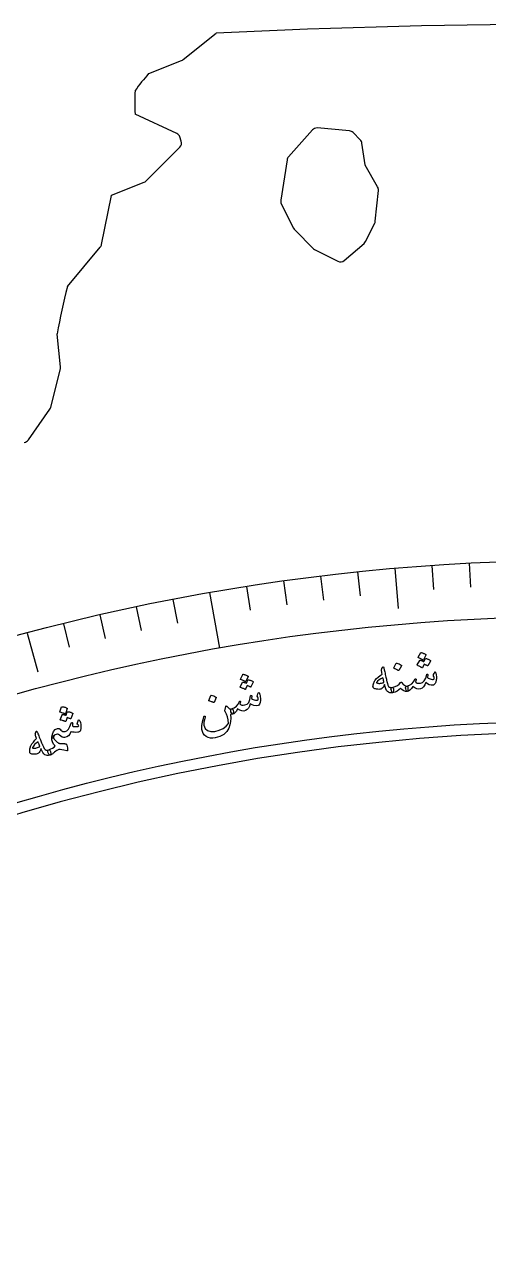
# Model space of a CAD drawing. Header units: millimetres. Extents: x -56 to 56, y -56 to 69.
# Drawn here: x -14.37 to -2.39, y 37.7 to 69.05 of the extents above; entities that cross this region are included whole.
import ezdxf

# ---------------------------------------------------------------- set-up
doc = ezdxf.new("R2010")
doc.units = ezdxf.units.MM
for name, color, linetype in [('CUT_INNER', 6, 'Continuous'), ('CUT_OUTER', 1, 'Continuous'), ('ENGRAVE', 7, 'Continuous'), ('ENGRAVE_FINE', 8, 'Continuous'), ('TEXT', 5, 'Continuous')]:
    doc.layers.add(name, color=color, linetype=linetype)

msp = doc.modelspace()

# ---------------------------------------------------------------- linework, layer by layer
at = {"layer": 'CUT_INNER'}
for points in [[(-6.9367, 66.3231), (-7.5552, 65.6274)], [(-5.981, 66.2975), (-6.8111, 66.3728)], [(-5.7007, 66.0659), (-5.8884, 66.254)], [(-5.5776, 65.4201), (-5.5783, 65.4236), (-5.6584, 65.9812)], [(-7.5914, 65.5506), (-7.7522, 64.5072)], [(-5.2529, 64.8506), (-5.576, 65.417), (-5.5776, 65.4201)], [(-5.3136, 63.964), (-5.234, 64.7614)], [(-7.7381, 64.4172), (-7.4212, 63.784)], [(-7.3932, 63.7451), (-6.9036, 63.2556)], [(-5.5642, 63.4403), (-5.3287, 63.9119)], [(-6.1132, 62.9541), (-5.6008, 63.3935)], [(-6.8647, 63.2275), (-6.2779, 62.9339)]]:
    msp.add_lwpolyline(points, dxfattribs=at)
for centre, radius, start, end in [((-6.8246, 66.2234), 0.15, 84.81155, 138.36143), ((-5.9946, 66.1481), 0.15, 44.93924, 84.81155), ((-5.8068, 65.9599), 0.15, 8.17385, 44.93924), ((-7.4431, 65.5278), 0.15, 138.36143, 171.23909), ((-5.3832, 64.7763), 0.15, 354.29662, 29.70003), ((-7.6039, 64.4843), 0.15, 171.23909, 206.58328), ((-5.4629, 63.9789), 0.15, 333.45926, 354.29662), ((-7.2871, 63.8512), 0.15, 206.58328, 225), ((-5.6984, 63.5073), 0.15, 310.60986, 333.45926), ((-6.7976, 63.3616), 0.15, 225, 243.41672), ((-6.2108, 63.068), 0.15, 243.41672, 310.60986), ((0.0002, -0.0002), 50.7824, 92.30528, 30.23463)]:
    msp.add_arc(centre, radius, start, end, dxfattribs=at)
at = {"layer": 'CUT_OUTER'}
for points in [[(-10.2724, 68.1385), (-9.4195, 68.8205), (-9.4166, 68.8226)], [(-11.162, 67.7753), (-11.1586, 67.7769), (-10.3103, 68.1163)], [(-10.4357, 66.232), (-11.5075, 66.7273), (-11.5105, 66.7289)], [(-11.2275, 65.0051), (-10.3552, 65.8779)], [(-10.319, 66.0314), (-10.3563, 66.1433)], [(-12.3762, 63.3634), (-12.1225, 64.6311), (-12.1216, 64.6346), (-12.1183, 64.6361), (-11.2779, 64.9718)], [(-13.256, 62.2787), (-13.2539, 62.2816), (-12.4081, 63.2968)], [(-13.433, 60.2107), (-13.5172, 61.0534), (-13.5174, 61.0572)], [(-13.6857, 59.1649), (-13.4368, 60.1594)], [(-14.2647, 58.3196), (-13.7083, 59.1153)]]:
    msp.add_lwpolyline(points, dxfattribs=at)
for centre, radius, start, end in [((0.0061, -126.5435), 195.5932, 87.238697, 92.761301), ((-10.366, 68.2556), 0.15, 291.80769, 308.65092), ((-6.8443, 63.9679), 5.7567, 138.59384, 144.15234), ((-5.1173, 67.034), 6.4005, 177.26648, 182.73213), ((-10.4986, 66.0959), 0.15, 18.43495, 65.19997), ((-10.4613, 65.9839), 0.15, 315.01656, 18.43495), ((-11.3336, 65.1111), 0.15, 291.77627, 315.01656), ((-12.5233, 63.3928), 0.15, 320.20339, 348.68072), ((-1.6217, 59.1506), 12.0475, 164.95074, 170.8941), ((-13.5823, 60.1958), 0.15, 345.94946, 5.70338), ((-13.8312, 59.2013), 0.15, 325.03488, 345.94946), ((-14.3876, 58.4056), 0.15, 277.1138, 325.03488)]:
    msp.add_arc(centre, radius, start, end, dxfattribs=at)
at = {"layer": 'ENGRAVE'}
for points in [[(-4.8125, 55.0068), (-4.722, 53.9729)], [(-9.5883, 54.3781), (-9.336, 52.9472)], [(-14.2912, 53.3355), (-14.0226, 52.333)]]:
    msp.add_lwpolyline(points, dxfattribs=at)
for radius in [55.2169, 53.764, 51.0656]:
    msp.add_circle((0, 0), radius, dxfattribs=at)
at = {"layer": 'ENGRAVE_FINE'}
for points in [[(-5.7717, 54.9145), (-5.7067, 54.2952)], [(-3.8517, 55.0824), (-3.8083, 54.4613)], [(-2.8898, 55.1413), (-2.8572, 54.5194)], [(-7.6847, 54.6796), (-7.598, 54.0629)], [(-6.7293, 54.8054), (-6.6534, 54.1873)], [(-8.6378, 54.5371), (-8.5404, 53.9221)], [(-11.4802, 54.0103), (-11.3508, 53.4012)], [(-10.5359, 54.2025), (-10.4171, 53.5912)], [(-12.4211, 53.8017), (-12.281, 53.195)], [(-13.3582, 53.5768), (-13.2075, 52.9726)]]:
    msp.add_lwpolyline(points, dxfattribs=at)
at = {"layer": 'TEXT'}
for points in [[(-4.0193, 52.6763), (-4.0175, 52.6784), (-4.0148, 52.6797), (-4.0113, 52.6804), (-4.007, 52.6803), (-3.9912, 52.6758), (-3.9758, 52.6706), (-3.9609, 52.6649), (-3.9464, 52.6585), (-3.9323, 52.6513), (-3.9184, 52.6434), (-3.9047, 52.6347), (-3.8913, 52.6252), (-3.8887, 52.6222), (-3.8873, 52.6189), (-3.8874, 52.6153), (-3.8887, 52.6114), (-3.9548, 52.4882), (-3.9567, 52.4865), (-3.9597, 52.4862), (-3.9639, 52.4875), (-3.9691, 52.4902), (-3.9725, 52.4921), (-3.9778, 52.495), (-3.9851, 52.4989), (-3.9944, 52.5038), (-4.0055, 52.5097), (-4.0186, 52.5164), (-4.0337, 52.5239), (-4.0506, 52.5322), (-4.0984, 52.4413), (-4.101, 52.439), (-4.1045, 52.4385), (-4.1089, 52.4399), (-4.1142, 52.4432), (-4.1188, 52.446), (-4.1261, 52.4501), (-4.136, 52.4555), (-4.1486, 52.4623), (-4.164, 52.4704), (-4.1825, 52.4798), (-4.204, 52.4906), (-4.2286, 52.5026), (-4.2312, 52.5047), (-4.2325, 52.507), (-4.2324, 52.5093), (-4.2309, 52.5118), (-4.1634, 52.6293), (-4.1616, 52.6314), (-4.1589, 52.6328), (-4.1555, 52.6334), (-4.1511, 52.6334), (-4.1399, 52.6302), (-4.1288, 52.6268), (-4.1178, 52.623), (-4.1068, 52.6189), (-4.096, 52.6145), (-4.0854, 52.6095), (-4.0752, 52.604), (-4.0651, 52.598)], [(-4.1397, 52.8289), (-4.1379, 52.831), (-4.1353, 52.8324), (-4.1318, 52.833), (-4.1274, 52.833), (-4.1116, 52.8285), (-4.0961, 52.8233), (-4.0812, 52.8176), (-4.0666, 52.8112), (-4.0524, 52.8041), (-4.0385, 52.7963), (-4.0248, 52.7876), (-4.0113, 52.7781), (-4.0079, 52.7746), (-4.006, 52.7711), (-4.0058, 52.7677), (-4.0071, 52.7644), (-4.0732, 52.641), (-4.0757, 52.6387), (-4.0792, 52.6382), (-4.0837, 52.6396), (-4.089, 52.6429), (-4.0937, 52.6457), (-4.1009, 52.6498), (-4.1109, 52.6552), (-4.1235, 52.662), (-4.139, 52.6701), (-4.1575, 52.6796), (-4.1791, 52.6903), (-4.2038, 52.7024), (-4.2071, 52.7044), (-4.2088, 52.7066), (-4.209, 52.709), (-4.2077, 52.7114)], [(-5.1221, 52.4542), (-5.1139, 52.4647), (-5.1068, 52.4666), (-5.1008, 52.4598), (-5.096, 52.4443), (-5.094, 52.4348), (-5.0911, 52.4217), (-5.0872, 52.4051), (-5.0824, 52.3848), (-5.0767, 52.3606), (-5.0702, 52.3325), (-5.063, 52.3004), (-5.055, 52.2642), (-5.0471, 52.2287), (-5.0401, 52.1968), (-5.0339, 52.1687), (-5.0286, 52.1443), (-5.0241, 52.1238), (-5.0205, 52.1071), (-5.0178, 52.0944), (-5.0159, 52.0855), (-5.0026, 52.03), (-4.987, 51.9873), (-4.9691, 51.9576), (-4.9491, 51.9407), (-4.9355, 51.9347), (-4.9194, 51.9314), (-4.9009, 51.9309), (-4.8799, 51.9332), (-4.8673, 51.9323), (-4.8572, 51.9271), (-4.8496, 51.9176), (-4.8445, 51.9038), (-4.8416, 51.8868), (-4.8406, 51.8694), (-4.8414, 51.8517), (-4.8442, 51.8336), (-4.8485, 51.818), (-4.8537, 51.8063), (-4.8598, 51.7983), (-4.8669, 51.7941), (-4.9072, 51.7907), (-4.9425, 51.7947), (-4.973, 51.8062), (-4.9986, 51.8252), (-5.0214, 51.8545), (-5.0417, 51.8939), (-5.0596, 51.9436), (-5.075, 52.0034), (-5.0931, 51.9643), (-5.1124, 51.933), (-5.1329, 51.9097), (-5.1545, 51.8942), (-5.1726, 51.8876), (-5.1942, 51.8836), (-5.2195, 51.8821), (-5.2482, 51.8832), (-5.2789, 51.8869), (-5.3048, 51.8923), (-5.326, 51.8993), (-5.3426, 51.9079), (-5.3564, 51.9193), (-5.366, 51.9316), (-5.3715, 51.945), (-5.3728, 51.9594), (-5.3711, 51.9777), (-5.3671, 51.9982), (-5.3607, 52.0209), (-5.3521, 52.0458), (-5.3422, 52.0709), (-5.3333, 52.091), (-5.3255, 52.1062), (-5.3187, 52.1163), (-5.2797, 52.1589), (-5.2364, 52.1995), (-5.189, 52.2382), (-5.1375, 52.2749), (-5.1424, 52.3043), (-5.1464, 52.3298), (-5.1494, 52.3512), (-5.1514, 52.3687), (-5.152, 52.3834), (-5.1506, 52.3968), (-5.1474, 52.4088), (-5.1423, 52.4195)], [(-4.7717, 52.5558), (-4.77, 52.5579), (-4.7673, 52.5593), (-4.7639, 52.56), (-4.7595, 52.56), (-4.7281, 52.5506), (-4.6982, 52.5383), (-4.6699, 52.5231), (-4.643, 52.505), (-4.6403, 52.5021), (-4.639, 52.4991), (-4.639, 52.496), (-4.6404, 52.4928), (-4.703, 52.3687), (-4.7055, 52.3657), (-4.7089, 52.3647), (-4.7134, 52.3658), (-4.7187, 52.3689), (-4.7234, 52.3716), (-4.7307, 52.3756), (-4.7407, 52.3809), (-4.7533, 52.3876), (-4.7688, 52.3955), (-4.7874, 52.4047), (-4.8091, 52.4152), (-4.8338, 52.427), (-4.8371, 52.429), (-4.8389, 52.4312), (-4.8391, 52.4335), (-4.8377, 52.436)], [(-8.6012, 52.1245), (-8.5996, 52.1268), (-8.5971, 52.1283), (-8.5937, 52.1293), (-8.5893, 52.1296), (-8.5732, 52.1265), (-8.5574, 52.1227), (-8.5421, 52.1182), (-8.5271, 52.1131), (-8.5124, 52.1073), (-8.4978, 52.1006), (-8.4835, 52.0931), (-8.4693, 52.0848), (-8.4664, 52.082), (-8.4648, 52.0788), (-8.4645, 52.0752), (-8.4655, 52.0712), (-8.5206, 51.9427), (-8.5223, 51.9409), (-8.5253, 51.9404), (-8.5295, 51.9413), (-8.5349, 51.9435), (-8.5385, 51.9451), (-8.5441, 51.9475), (-8.5517, 51.9508), (-8.5614, 51.9549), (-8.573, 51.9598), (-8.5866, 51.9653), (-8.6022, 51.9714), (-8.6199, 51.9783), (-8.6595, 51.8835), (-8.6619, 51.881), (-8.6653, 51.8802), (-8.6698, 51.8812), (-8.6754, 51.884), (-8.6803, 51.8864), (-8.6879, 51.8898), (-8.6982, 51.8944), (-8.7114, 51.9), (-8.7274, 51.9068), (-8.7467, 51.9146), (-8.7691, 51.9234), (-8.7946, 51.9332), (-8.7974, 51.9351), (-8.7988, 51.9372), (-8.7989, 51.9396), (-8.7977, 51.9422), (-8.7407, 52.0651), (-8.7391, 52.0674), (-8.7365, 52.069), (-8.7331, 52.0699), (-8.7288, 52.0703), (-8.7174, 52.0681), (-8.706, 52.0656), (-8.6947, 52.0628), (-8.6834, 52.0597), (-8.6722, 52.0562), (-8.6613, 52.0522), (-8.6506, 52.0477), (-8.6401, 52.0426)], [(-8.7345, 52.266), (-8.7329, 52.2683), (-8.7304, 52.2699), (-8.727, 52.2708), (-8.7226, 52.2712), (-8.7064, 52.2681), (-8.6906, 52.2643), (-8.6752, 52.2599), (-8.6601, 52.2548), (-8.6454, 52.249), (-8.6308, 52.2423), (-8.6164, 52.2349), (-8.6021, 52.2266), (-8.5984, 52.2234), (-8.5963, 52.2201), (-8.5957, 52.2168), (-8.5968, 52.2133), (-8.6518, 52.0847), (-8.6542, 52.0821), (-8.6576, 52.0814), (-8.6621, 52.0824), (-8.6678, 52.0852), (-8.6726, 52.0875), (-8.6803, 52.091), (-8.6906, 52.0955), (-8.7038, 52.1012), (-8.7199, 52.1079), (-8.7392, 52.1157), (-8.7617, 52.1245), (-8.7873, 52.1344), (-8.7908, 52.1362), (-8.7927, 52.1382), (-8.7931, 52.1405), (-8.7919, 52.1431)], [(-5.1174, 52.1817), (-5.1716, 52.157), (-5.2168, 52.1286), (-5.253, 52.0966), (-5.2803, 52.061), (-5.2818, 52.0563), (-5.2813, 52.0523), (-5.2787, 52.0488), (-5.2741, 52.046), (-5.2573, 52.0407), (-5.2393, 52.0372), (-5.2201, 52.0355), (-5.1997, 52.0355), (-5.1782, 52.0373), (-5.1554, 52.0409), (-5.1315, 52.0462), (-5.1063, 52.0533), (-5.1025, 52.055), (-5.0986, 52.0576), (-5.0945, 52.0612), (-5.0904, 52.0658), (-5.0926, 52.0784), (-5.0951, 52.0915), (-5.0979, 52.1052), (-5.1011, 52.1194), (-5.1047, 52.1341), (-5.1085, 52.1494), (-5.1128, 52.1653), (-5.1174, 52.1817)], [(-4.5038, 51.9672), (-4.4912, 51.9643), (-4.4819, 51.9609), (-4.4758, 51.957), (-4.473, 51.9527), (-4.4713, 51.9458), (-4.4702, 51.9373), (-4.4697, 51.9273), (-4.4699, 51.9156), (-4.4725, 51.8778), (-4.4771, 51.8507), (-4.4835, 51.8341), (-4.4917, 51.828), (-4.5338, 51.8303), (-4.5769, 51.8443), (-4.621, 51.8701), (-4.6663, 51.9076), (-4.7025, 51.8663), (-4.748, 51.8336), (-4.8028, 51.8095), (-4.8669, 51.7941), (-4.874, 51.7949), (-4.8801, 51.7987), (-4.8851, 51.8055), (-4.889, 51.8154), (-4.9075, 51.8791), (-4.9095, 51.8863), (-4.9097, 51.8941), (-4.908, 51.9028), (-4.9044, 51.9122), (-4.8999, 51.9196), (-4.8944, 51.9256), (-4.8877, 51.9301), (-4.8799, 51.9332), (-4.8032, 51.952), (-4.7411, 51.9788), (-4.6937, 52.0135), (-4.661, 52.0562), (-4.6572, 52.0619), (-4.6525, 52.0663), (-4.6469, 52.0691), (-4.6404, 52.0705), (-4.6343, 52.0701), (-4.6297, 52.0679), (-4.6267, 52.0638), (-4.6253, 52.0578), (-4.6246, 52.052), (-4.6236, 52.047), (-4.6222, 52.0429), (-4.6206, 52.0395), (-4.5918, 52.0106), (-4.5628, 51.9889), (-4.5335, 51.9744), (-4.5038, 51.9672)], [(-3.7773, 52.3285), (-3.7741, 52.3311), (-3.77, 52.3306), (-3.7652, 52.327), (-3.7595, 52.3204), (-3.7532, 52.309), (-3.7478, 52.2925), (-3.7434, 52.2708), (-3.74, 52.244), (-3.7374, 52.2135), (-3.7369, 52.1836), (-3.7386, 52.1543), (-3.7424, 52.1256), (-3.7557, 52.0694), (-3.7719, 52.0285), (-3.7912, 52.003), (-3.8135, 51.9928), (-3.8681, 51.992), (-3.9194, 52.0024), (-3.9675, 52.0242), (-4.0124, 52.0572), (-4.037, 51.9978), (-4.0678, 51.9506), (-4.105, 51.9154), (-4.1485, 51.8924), (-4.1954, 51.8843), (-4.2442, 51.8924), (-4.2949, 51.9167), (-4.3476, 51.9571), (-4.3831, 51.903), (-4.4189, 51.8635), (-4.4551, 51.8384), (-4.4917, 51.828), (-4.4996, 51.8316), (-4.5078, 51.8437), (-4.5164, 51.8644), (-4.5254, 51.8936), (-4.5302, 51.9228), (-4.5283, 51.9448), (-4.5195, 51.9596), (-4.5038, 51.9672), (-4.4341, 51.9894), (-4.3744, 52.0261), (-4.3248, 52.0773), (-4.2853, 52.1429), (-4.2832, 52.1465), (-4.2808, 52.1492), (-4.2781, 52.1508), (-4.2751, 52.1516), (-4.2714, 52.1515), (-4.268, 52.1506), (-4.265, 52.1489), (-4.2622, 52.1464), (-4.2601, 52.1382), (-4.2623, 52.1238), (-4.2689, 52.1032), (-4.2798, 52.0764), (-4.2611, 52.058), (-4.2334, 52.0456), (-4.1966, 52.0391), (-4.1508, 52.0386), (-4.0951, 52.055), (-4.0486, 52.0976), (-4.0112, 52.1666), (-3.983, 52.2619), (-3.9816, 52.2667), (-3.9797, 52.2703), (-3.9774, 52.2725), (-3.9745, 52.2734), (-3.9701, 52.2733), (-3.9662, 52.2725), (-3.9629, 52.2708), (-3.9601, 52.2683), (-3.9578, 52.2645), (-3.9564, 52.2608), (-3.9557, 52.2569), (-3.9558, 52.253), (-3.9664, 52.1868), (-3.9471, 52.1722), (-3.9242, 52.1597), (-3.8979, 52.1494), (-3.868, 52.1413), (-3.8392, 52.1367), (-3.8175, 52.1369), (-3.803, 52.1417), (-3.7956, 52.1513), (-3.794, 52.1652), (-3.7969, 52.1847), (-3.8042, 52.2096), (-3.8161, 52.2401), (-3.8151, 52.249), (-3.8083, 52.2667), (-3.7957, 52.2932), (-3.7773, 52.3285)], [(-9.5567, 51.7226), (-9.5551, 51.7249), (-9.5527, 51.7266), (-9.5493, 51.7276), (-9.545, 51.728), (-9.5129, 51.7214), (-9.4821, 51.7119), (-9.4526, 51.6994), (-9.4243, 51.6838), (-9.4213, 51.6812), (-9.4197, 51.6783), (-9.4195, 51.6752), (-9.4205, 51.6719), (-9.4713, 51.5427), (-9.4734, 51.5394), (-9.4768, 51.5381), (-9.4812, 51.5388), (-9.4868, 51.5414), (-9.4917, 51.5437), (-9.4993, 51.547), (-9.5097, 51.5514), (-9.5229, 51.5568), (-9.539, 51.5633), (-9.5583, 51.5708), (-9.5808, 51.5793), (-9.6064, 51.5887), (-9.6099, 51.5904), (-9.6118, 51.5924), (-9.6123, 51.5947), (-9.6112, 51.5973)], [(-8.3298, 51.7992), (-8.3268, 51.802), (-8.3227, 51.8019), (-8.3176, 51.7988), (-8.3114, 51.7927), (-8.3041, 51.7819), (-8.2973, 51.7659), (-8.291, 51.7447), (-8.2853, 51.7183), (-8.28, 51.6881), (-8.2769, 51.6583), (-8.276, 51.629), (-8.2774, 51.6001), (-8.2856, 51.5429), (-8.2983, 51.5008), (-8.3153, 51.4737), (-8.3366, 51.4616), (-8.3909, 51.456), (-8.4429, 51.462), (-8.4927, 51.4794), (-8.5404, 51.5084), (-8.5596, 51.4471), (-8.5862, 51.3973), (-8.6202, 51.3591), (-8.6615, 51.3323), (-8.7075, 51.3202), (-8.7568, 51.324), (-8.8095, 51.3438), (-8.8656, 51.3794), (-8.8961, 51.3224), (-8.9283, 51.2799), (-8.9622, 51.2518), (-8.9978, 51.2382), (-9.006, 51.2411), (-9.0152, 51.2525), (-9.0256, 51.2723), (-9.0371, 51.3007), (-9.0445, 51.3293), (-9.0444, 51.3514), (-9.0369, 51.3669), (-9.022, 51.3758), (-8.9545, 51.4041), (-8.8982, 51.4458), (-8.8533, 51.5011), (-8.8197, 51.57), (-8.8179, 51.5737), (-8.8157, 51.5766), (-8.8132, 51.5785), (-8.8103, 51.5795), (-8.8066, 51.5797), (-8.8031, 51.5791), (-8.7999, 51.5777), (-8.797, 51.5754), (-8.7941, 51.5675), (-8.7951, 51.5529), (-8.7999, 51.5318), (-8.8084, 51.5042), (-8.7882, 51.4875), (-8.7595, 51.4775), (-8.7223, 51.4743), (-8.6766, 51.4778), (-8.6225, 51.4989), (-8.5799, 51.5455), (-8.5487, 51.6175), (-8.5289, 51.7148), (-8.5279, 51.7198), (-8.5264, 51.7235), (-8.5242, 51.7259), (-8.5214, 51.7271), (-8.5171, 51.7274), (-8.5131, 51.7269), (-8.5097, 51.7255), (-8.5066, 51.7232), (-8.5041, 51.7197), (-8.5023, 51.7161), (-8.5013, 51.7123), (-8.501, 51.7084), (-8.5058, 51.6416), (-8.4853, 51.6286), (-8.4614, 51.6182), (-8.4343, 51.6102), (-8.4038, 51.6048), (-8.3747, 51.6027), (-8.3531, 51.6048), (-8.3391, 51.6109), (-8.3326, 51.621), (-8.3322, 51.6351), (-8.3367, 51.6542), (-8.3463, 51.6784), (-8.3607, 51.7077), (-8.3605, 51.7167), (-8.3553, 51.7349), (-8.3451, 51.7624), (-8.3298, 51.7992)], [(-13.4068, 51.4272), (-13.4054, 51.4296), (-13.403, 51.4314), (-13.3997, 51.4327), (-13.3954, 51.4334), (-13.3789, 51.4318), (-13.3628, 51.4295), (-13.347, 51.4265), (-13.3315, 51.4227), (-13.3163, 51.4183), (-13.3011, 51.413), (-13.2861, 51.4069), (-13.2711, 51.3999), (-13.2671, 51.397), (-13.2647, 51.3939), (-13.2638, 51.3907), (-13.2646, 51.3872), (-13.3081, 51.254), (-13.3102, 51.2513), (-13.3136, 51.2502), (-13.3182, 51.2508), (-13.3241, 51.2531), (-13.3291, 51.255), (-13.3371, 51.2577), (-13.3479, 51.2613), (-13.3615, 51.2658), (-13.3782, 51.2711), (-13.3982, 51.2771), (-13.4214, 51.2839), (-13.4478, 51.2914), (-13.4515, 51.2928), (-13.4536, 51.2947), (-13.4542, 51.2969), (-13.4532, 51.2996)], [(-9.1719, 51.4407), (-9.1685, 51.45), (-9.1634, 51.4548), (-9.1568, 51.4552), (-9.1486, 51.4512), (-9.1437, 51.4475), (-9.1381, 51.4428), (-9.1316, 51.437), (-9.1244, 51.4302), (-9.1165, 51.4225), (-9.1081, 51.4138), (-9.0992, 51.4043), (-9.0896, 51.3938), (-9.0766, 51.383), (-9.061, 51.3764), (-9.0428, 51.374), (-9.022, 51.3758), (-9.0074, 51.3763), (-8.9954, 51.3722), (-8.9863, 51.3635), (-8.9798, 51.3501), (-8.9761, 51.3351), (-8.9746, 51.3183), (-8.9754, 51.2998), (-8.9784, 51.2794), (-8.9824, 51.2622), (-8.9869, 51.2496), (-8.9921, 51.2416), (-8.9978, 51.2382), (-9.045, 51.2299), (-9.0396, 51.1404), (-9.046, 51.0524), (-9.0641, 50.9658), (-9.0939, 50.8807), (-9.1465, 50.792), (-9.2222, 50.7203), (-9.321, 50.6656), (-9.443, 50.6276), (-9.5078, 50.6186), (-9.5682, 50.6215), (-9.624, 50.6362), (-9.6753, 50.6627), (-9.7186, 50.6986), (-9.7518, 50.7409), (-9.7751, 50.7897), (-9.7883, 50.845), (-9.7909, 50.8758), (-9.7908, 50.9099), (-9.7878, 50.9471), (-9.782, 50.9876), (-9.7735, 51.0313), (-9.7626, 51.0781), (-9.7492, 51.128), (-9.7333, 51.181), (-9.7316, 51.1855), (-9.7293, 51.1889), (-9.7264, 51.1912), (-9.7229, 51.1925), (-9.7179, 51.193), (-9.7135, 51.1927), (-9.7097, 51.1914), (-9.7066, 51.1893), (-9.7036, 51.1856), (-9.7022, 51.181), (-9.7025, 51.1755), (-9.7043, 51.1692), (-9.7239, 51.0962), (-9.7356, 51.0364), (-9.7397, 50.9897), (-9.736, 50.9561), (-9.6999, 50.8709), (-9.6412, 50.8158), (-9.5598, 50.7908), (-9.4556, 50.7958), (-9.3396, 50.8256), (-9.242, 50.8702), (-9.1628, 50.9296), (-9.1018, 51.0038), (-9.1098, 51.0938), (-9.1264, 51.1741), (-9.1516, 51.2448), (-9.1856, 51.3058), (-9.1912, 51.3148), (-9.1951, 51.3218), (-9.1973, 51.3271), (-9.1978, 51.3304)], [(-13.2611, 51.2983), (-13.2597, 51.3007), (-13.2573, 51.3025), (-13.254, 51.3037), (-13.2497, 51.3044), (-13.2333, 51.3028), (-13.2172, 51.3004), (-13.2015, 51.2973), (-13.186, 51.2936), (-13.1708, 51.2891), (-13.1557, 51.2837), (-13.1407, 51.2776), (-13.1258, 51.2706), (-13.1226, 51.2681), (-13.1208, 51.2651), (-13.1201, 51.2615), (-13.1208, 51.2574), (-13.1644, 51.1245), (-13.166, 51.1224), (-13.1689, 51.1217), (-13.1732, 51.1222), (-13.1788, 51.1239), (-13.1825, 51.1252), (-13.1883, 51.1271), (-13.1962, 51.1297), (-13.2062, 51.1329), (-13.2183, 51.1367), (-13.2324, 51.141), (-13.2485, 51.1457), (-13.2667, 51.1509), (-13.2979, 51.053), (-13.3001, 51.0502), (-13.3034, 51.0492), (-13.308, 51.0498), (-13.3139, 51.052), (-13.3189, 51.0539), (-13.3268, 51.0567), (-13.3376, 51.0603), (-13.3512, 51.0648), (-13.3678, 51.07), (-13.3877, 51.0761), (-13.4109, 51.0828), (-13.4373, 51.0903), (-13.4402, 51.092), (-13.4419, 51.0939), (-13.4422, 51.0963), (-13.4411, 51.0989), (-13.3951, 51.2266), (-13.3937, 51.2289), (-13.3913, 51.2308), (-13.388, 51.232), (-13.3837, 51.2327), (-13.3721, 51.2316), (-13.3605, 51.2302), (-13.349, 51.2284), (-13.3374, 51.2264), (-13.326, 51.2239), (-13.3147, 51.2209), (-13.3036, 51.2173), (-13.2926, 51.2132)], [(-14.067, 50.7917), (-14.0607, 50.8035), (-14.054, 50.8066), (-14.047, 50.8009), (-14.0395, 50.7864), (-14.0359, 50.7774), (-14.0308, 50.7651), (-14.0241, 50.7493), (-14.0159, 50.7301), (-14.0062, 50.7074), (-13.995, 50.6808), (-13.9823, 50.6504), (-13.9682, 50.6161), (-13.9543, 50.5824), (-13.9419, 50.5523), (-13.931, 50.5257), (-13.9216, 50.5026), (-13.9136, 50.4831), (-13.9072, 50.4673), (-13.9023, 50.4552), (-13.8989, 50.4468), (-13.8763, 50.3944), (-13.8536, 50.3551), (-13.8309, 50.3288), (-13.8082, 50.3156), (-13.7938, 50.312), (-13.7774, 50.3116), (-13.7591, 50.3143), (-13.7388, 50.3201), (-13.7262, 50.3214), (-13.7154, 50.3181), (-13.7063, 50.31), (-13.6989, 50.2972), (-13.6931, 50.281), (-13.6891, 50.2641), (-13.6869, 50.2465), (-13.6865, 50.2282), (-13.688, 50.2121), (-13.6911, 50.1996), (-13.6958, 50.1907), (-13.702, 50.1854), (-13.7411, 50.1751), (-13.7767, 50.173), (-13.8087, 50.1791), (-13.8371, 50.1934), (-13.8646, 50.2183), (-13.8915, 50.2536), (-13.9176, 50.2995), (-13.943, 50.3557), (-13.9542, 50.3141), (-13.9678, 50.28), (-13.9839, 50.2535), (-14.0026, 50.2345), (-14.0193, 50.2249), (-14.0399, 50.2172), (-14.0645, 50.2114), (-14.093, 50.2076), (-14.1238, 50.206), (-14.1503, 50.2068), (-14.1724, 50.21), (-14.1902, 50.2157), (-14.2058, 50.2245), (-14.2174, 50.235), (-14.2251, 50.2472), (-14.2288, 50.2612), (-14.2303, 50.2795), (-14.2299, 50.3004), (-14.2275, 50.3239), (-14.2233, 50.3499), (-14.2178, 50.3763), (-14.2126, 50.3977), (-14.2075, 50.4139), (-14.2025, 50.4251), (-14.1714, 50.4737), (-14.1358, 50.5212), (-14.0958, 50.5674), (-14.0513, 50.6124), (-14.0612, 50.6406), (-14.0695, 50.665), (-14.0761, 50.6856), (-14.0811, 50.7024), (-14.0842, 50.7169), (-14.0852, 50.7303), (-14.0841, 50.7427), (-14.0809, 50.754)], [(-13.6247, 50.6405), (-13.6306, 50.6299), (-13.6355, 50.6224), (-13.6394, 50.6179), (-13.6424, 50.6165), (-13.6516, 50.619), (-13.6578, 50.6244), (-13.6609, 50.6326), (-13.661, 50.6436), (-13.6445, 50.728), (-13.614, 50.7945), (-13.5695, 50.8429), (-13.511, 50.8734), (-13.4915, 50.875), (-13.4702, 50.8685), (-13.4471, 50.8539), (-13.4223, 50.831), (-13.3987, 50.8097), (-13.3736, 50.7961), (-13.3469, 50.7904), (-13.3186, 50.7925), (-13.2714, 50.8142), (-13.2287, 50.8581), (-13.1904, 50.9243), (-13.1566, 51.0127), (-13.1519, 51.0222), (-13.1464, 51.0277), (-13.14, 51.0293), (-13.1328, 51.0268), (-13.1257, 51.0205), (-13.1216, 51.0116), (-13.1205, 51.0002), (-13.1224, 50.9862), (-13.1252, 50.9726), (-13.127, 50.9622), (-13.1279, 50.955), (-13.1278, 50.9511), (-13.1235, 50.9405), (-13.1166, 50.9324), (-13.1071, 50.927), (-13.0951, 50.9243), (-13.0531, 50.9206), (-13.0171, 50.9215), (-12.9871, 50.927), (-12.9632, 50.9372), (-12.9609, 50.943), (-12.9666, 50.9524), (-12.9803, 50.9653), (-13.0019, 50.9818), (-13.0043, 50.9836), (-13.0057, 50.9857), (-13.0062, 50.9879), (-13.0057, 50.9905), (-12.9738, 51.0931), (-12.9719, 51.0953), (-12.9697, 51.0961), (-12.9672, 51.0957), (-12.9643, 51.0939), (-12.9378, 51.0662), (-12.9195, 51.0268), (-12.9093, 50.9757), (-12.9072, 50.913), (-12.9078, 50.8959), (-12.9088, 50.88), (-12.9104, 50.8652), (-12.9125, 50.8516), (-12.9151, 50.8393), (-12.9182, 50.8283), (-12.9219, 50.8188), (-12.9261, 50.8105), (-12.9363, 50.7971), (-12.9502, 50.7868), (-12.9679, 50.7795), (-12.9893, 50.7752), (-13.0392, 50.772), (-13.084, 50.7733), (-13.1238, 50.7791), (-13.1585, 50.7893), (-13.1606, 50.7905), (-13.1627, 50.7902), (-13.1649, 50.7886), (-13.1671, 50.7855), (-13.1955, 50.7283), (-13.2318, 50.6849), (-13.276, 50.6551), (-13.3282, 50.6391), (-13.3594, 50.6393), (-13.3913, 50.6498), (-13.4239, 50.6704), (-13.4573, 50.7013), (-13.4696, 50.7118), (-13.4825, 50.7191), (-13.496, 50.7233), (-13.5101, 50.7242), (-13.5442, 50.7185), (-13.5737, 50.706), (-13.5987, 50.687), (-13.619, 50.6614), (-13.6222, 50.6551), (-13.6243, 50.6495), (-13.6251, 50.6447), (-13.6247, 50.6405)], [(-14.0155, 50.5241), (-14.0646, 50.4904), (-14.1043, 50.4547), (-14.1345, 50.4169), (-14.1552, 50.3771), (-14.1559, 50.3723), (-14.1547, 50.3684), (-14.1516, 50.3654), (-14.1465, 50.3635), (-14.129, 50.3612), (-14.1107, 50.3608), (-14.0915, 50.3624), (-14.0714, 50.3659), (-14.0505, 50.3714), (-14.0287, 50.3789), (-14.006, 50.3882), (-13.9825, 50.3996), (-13.979, 50.4018), (-13.9756, 50.4051), (-13.9722, 50.4093), (-13.969, 50.4146), (-13.9732, 50.4266), (-13.978, 50.4391), (-13.9831, 50.452), (-13.9887, 50.4655), (-13.9947, 50.4794), (-14.0012, 50.4938), (-14.0081, 50.5087), (-14.0155, 50.5241)], [(-13.6159, 50.6381), (-13.6083, 50.6167), (-13.5947, 50.5935), (-13.5752, 50.5685), (-13.5498, 50.5417), (-13.5391, 50.5321), (-13.5283, 50.5234), (-13.5174, 50.5155), (-13.5064, 50.5083), (-13.4953, 50.5021), (-13.4842, 50.4966), (-13.4729, 50.492), (-13.4616, 50.4882), (-13.4566, 50.487), (-13.4503, 50.4862), (-13.4426, 50.4856), (-13.4336, 50.4852), (-13.4232, 50.485), (-13.4114, 50.4849), (-13.3983, 50.4848), (-13.3838, 50.4848), (-13.3721, 50.4846), (-13.3611, 50.4841), (-13.3509, 50.4834), (-13.3414, 50.4823), (-13.3325, 50.481), (-13.3239, 50.4795), (-13.3156, 50.4779), (-13.3077, 50.476), (-13.2947, 50.4719), (-13.2844, 50.4649), (-13.2767, 50.455), (-13.2716, 50.4422), (-13.2633, 50.4048), (-13.2573, 50.3713), (-13.2538, 50.3415), (-13.2526, 50.3155), (-13.2532, 50.3049), (-13.2569, 50.2984), (-13.2636, 50.2958), (-13.2734, 50.2972), (-13.3457, 50.3139), (-13.4035, 50.3241), (-13.4469, 50.3279), (-13.4758, 50.3253), (-13.4991, 50.3167), (-13.5257, 50.3023), (-13.5555, 50.2822), (-13.5885, 50.2564), (-13.6051, 50.2428), (-13.6209, 50.2306), (-13.636, 50.2196), (-13.6503, 50.2099), (-13.664, 50.2016), (-13.6772, 50.1947), (-13.6899, 50.1893), (-13.702, 50.1854), (-13.7111, 50.1851), (-13.7203, 50.1892), (-13.7297, 50.1977), (-13.7393, 50.2106), (-13.7482, 50.2265), (-13.755, 50.2429), (-13.7597, 50.2596), (-13.7622, 50.2767), (-13.7619, 50.2924), (-13.7579, 50.3048), (-13.7502, 50.3141), (-13.7388, 50.3201), (-13.6842, 50.3426), (-13.6384, 50.3667), (-13.6014, 50.3924), (-13.5733, 50.4197), (-13.6129, 50.4691), (-13.6405, 50.5229), (-13.656, 50.5813), (-13.6595, 50.644), (-13.6505, 50.6833), (-13.6402, 50.6954), (-13.6287, 50.6803), (-13.6159, 50.6381)]]:
    msp.add_lwpolyline(points, close=True, dxfattribs=at)

doc.saveas('drawing.dxf')
